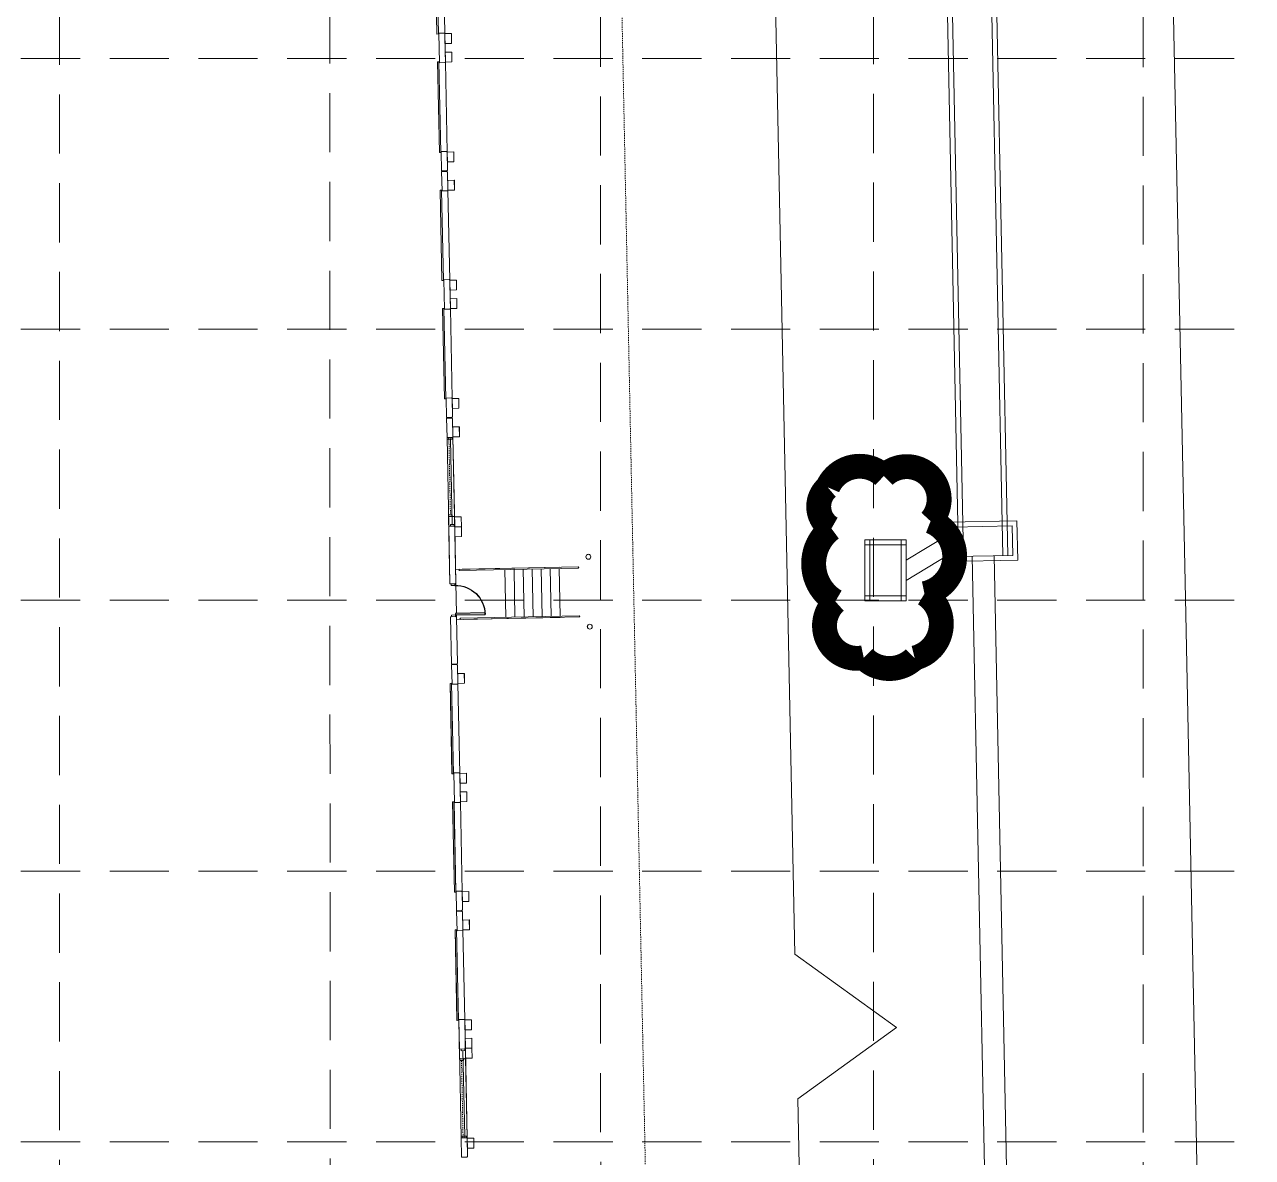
# Model space of a CAD drawing. Extents: x 2140663 to 2528301, y 336313 to 7007653.
# Drawn here: x 2527994.3 to 2528118.8, y 7006497.2 to 7006612.1 of the extents above; entities that cross this region are included whole.
import ezdxf

# ---------------------------------------------------------------- set-up
doc = ezdxf.new("R2010")
doc.units = 0
doc.header["$MEASUREMENT"] = 0
for name, pattern in [('HIDDEN', [0.375, 0.25, -0.125]), ('xdrc002ar$0$HIDDEN2', [0.1875, 0.125, -0.0625]), ('xdrc002pt$0$HIDDEN2', [0.1875, 0.125, -0.0625])]:
    doc.linetypes.add(name, pattern=pattern)
for name, color, linetype in [('1 PROPOSED CONTOURS', 43, 'Continuous'), ('GRID', 254, 'HIDDEN'), ('LEGEND', 7, 'Continuous'), ('xdrc002ar$0$BASE1$0$ADO', 8, 'Continuous'), ('xdrc002ar$0$BASE1$0$AFL', 1, 'Continuous'), ('xdrc002ar$0$BASE1$0$AFLHR', 7, 'Continuous'), ('xdrc002ar$0$BASE1$0$AFLST', 1, 'Continuous'), ('xdrc002ar$0$BASE1$0$awa', 7, 'Continuous'), ('xdrc002ar$0$WINDOWS', 8, 'Continuous'), ('xdrc002ar$0$XR3$0$BASE1$0$ADO', 3, 'Continuous'), ('xdrc002ar$0$XR3$0$BASE1$0$AFL', 1, 'Continuous'), ('xdrc002ar$0$XR3$0$BASE1$0$AFLHR', 2, 'Continuous'), ('xdrc002ar$0$XR3$0$BASE1$0$AFLST', 2, 'Continuous'), ('xdrc002ar$0$XR3$0$BASE1$0$awa', 4, 'Continuous'), ('xdrc002ar$0$XR3$0$WINDOWS', 2, 'Continuous'), ('xdrc002pt$0$V-ESMT-STRM-N', 2, 'xdrc002pt$0$HIDDEN2'), ('xdrc002STM$0$C-STRM-INLET-N', 5, 'Continuous'), ('xdrc002STM$0$C-STRM-PIPE-N', 5, 'Continuous')]:
    doc.layers.add(name, color=color, linetype=linetype)

# ---------------------------------------------------------------- blocks, each defined once
blk = doc.blocks.new('xdrc002ar$0$XR3$0$A$C228123AE')
at = {"layer": 'xdrc002ar$0$XR3$0$BASE1$0$ADO', "lineweight": 0}
for points in [[(22.61683327611536, 15.75429074559361), (22.61683327611536, 17.50429074559361), (132.6168332761154, 17.50429074559361), (132.6168332761154, 15.75429074559361)], [(166.6168332761154, 15.75429074559361), (166.6168332761154, 17.50429074559361), (276.6168332761154, 17.50429074559361), (276.6168332761154, 15.75429074559361)]]:
    blk.add_lwpolyline(points, close=True, dxfattribs=at)
at = {"layer": 'xdrc002ar$0$XR3$0$BASE1$0$AFL', "lineweight": 0}
for p, q in [((22.86683327844366, 8.004440076649189), (132.3668332770467, 8.004440076649189)), ((166.866833277978, 8.004440076649189), (276.366833276581, 8.004440076649189))]:
    blk.add_line(p, q, dxfattribs=at)
for points in [[(10.86683327844366, 8.004440078511834), (10.86683327844366, 0.004440078511834145), (22.86683327844366, 0.004440078511834145), (22.86683327844366, 8.004440078511834)], [(132.3668332770467, 8.004440078511834), (132.3668332770467, 0.004440078511834145), (144.3668332770467, 0.004440078511834145), (144.3668332770467, 8.004440078511834)], [(154.866833277978, 8.004440077580512), (154.866833277978, 0.00444007758051157), (166.866833277978, 0.00444007758051157), (166.866833277978, 8.004440077580512)], [(276.366833276581, 8.004440077580512), (276.366833276581, 0.00444007758051157), (288.366833276581, 0.00444007758051157), (288.366833276581, 8.004440077580512)]]:
    blk.add_lwpolyline(points, close=True, dxfattribs=at)
at = {"layer": 'xdrc002ar$0$XR3$0$BASE1$0$awa', "lineweight": 0}
for p, q in [((-0.008166723418980837, 15.25444007758051), (23.61683327611536, 15.25444007664919)), ((-0.008166723418980837, 15.25444007758051), (-0.008166723418980837, 8.754440076649189)), ((23.61683327658102, 8.754440076649189), (23.61683327611536, 15.25444007664919)), ((131.6168332770467, 8.754440078511834), (131.616833276581, 15.25444007851183)), ((131.6168332761154, 15.25444007758051), (167.6168332756497, 15.25444007571787)), ((167.616833276581, 8.754440076649189), (167.6168332756497, 15.25444007851183)), ((275.616833276581, 8.754440077580512), (275.6168332756497, 15.25444007758051)), ((275.6168332761154, 15.25444007664919), (299.241833276581, 15.25444007758051)), ((299.241833276581, 15.25444007758051), (299.241833276581, 8.754440077580512)), ((0.7418332765810192, 8.004440076649189), (-0.008166723418980837, 8.754440076649189)), ((0.7418332765810192, 8.004440076649189), (22.86683327658102, 8.004440076649189)), ((23.61683327658102, 8.754440076649189), (22.86683327658102, 8.004440076649189)), ((131.6168332770467, 8.754440078511834), (132.3668332770467, 8.004440078511834)), ((132.3668332770467, 8.004440078511834), (166.866833277978, 8.004440076649189)), ((166.866833276581, 8.004440076649189), (167.616833276581, 8.754440076649189)), ((276.366833276581, 8.004440077580512), (275.616833276581, 8.754440077580512)), ((276.366833276581, 8.004440077580512), (298.491833276581, 8.004440077580512)), ((299.241833276581, 8.754440077580512), (298.491833276581, 8.004440077580512))]:
    blk.add_line(p, q, dxfattribs=at)
blk = doc.blocks.new('xdrc002ar$0$XR3$0$BASE1$0$36D')
at = {"layer": 'xdrc002ar$0$XR3$0$BASE1$0$ADO'}
blk.add_lwpolyline([(-1.75, 1.000444171950221e-11), (0, 1.000444171950221e-11), (0, -35.99999999999), (-1.75, -35.99999999999)], close=True, dxfattribs=at)
blk.add_arc((0, 1.000444171950221e-11), 36, 180, 270, dxfattribs=at)
blk = doc.blocks.new('xdrc002ar$0$XR3$0$A$C65600574')
at = {"layer": 'xdrc002ar$0$XR3$0$BASE1$0$awa', "lineweight": 0}
blk.add_line((107.9999999990687, -6.499690967611969), (107.9999999897555, -1.999690865166485), dxfattribs=at)
at = {"layer": 'xdrc002ar$0$XR3$0$WINDOWS', "linetype": 'Continuous', "lineweight": 0}
for p, q in [((9.313225746154785e-09, -1.999690865166485), (2.000000009313226, -1.999690867960453)), ((4.656612873077393e-09, -6.499690865166485), (2.000000004656613, -6.499690867960453)), ((2.000000004656613, -6.49969086702913), (2.000000009313226, -1.999690867960453)), ((2.000000007916242, -4.248930997215211), (105.9999999920838, -4.248931059613824)), ((107.9999999897555, -1.999690865166485), (105.9999999897555, -1.999690867960453)), ((105.9999999944121, -6.49969086702913), (105.9999999897555, -1.999690867960453)), ((107.9999999944121, -6.499690865166485), (105.9999999944121, -6.499690867960453))]:
    blk.add_line(p, q, dxfattribs=at)
blk = doc.blocks.new('xdrc002ar$0$BASE1$0$36D')
at = {"layer": 'xdrc002ar$0$BASE1$0$ADO'}
blk.add_lwpolyline([(-1.75, 1.000444171950221e-11), (0, 1.000444171950221e-11), (0, -35.99999999999), (-1.75, -35.99999999999)], close=True, dxfattribs=at)
blk.add_arc((0, 1.000444171950221e-11), 36, 180, 270, dxfattribs=at)
blk = doc.blocks.new('A$C211968B4')
at = {"layer": 'LEGEND', "color": 170, "ltscale": 100, "const_width": 1.261430802800306}
blk.add_lwpolyline([(4.032914736308157, 6.67986492626369, 0.5205670505517462), (4.032914736308157, 6.67986492626369, 0.7651954600696135), (1.179535842966288, 5.243441569618881, 0.4178788784126488), (1.161860283929855, 2.658978256396949, 0.6649002420699669), (4.422610547859222, 2.161206842400134, 0.744833174426672), (8.10029117250815, 1.852431412786245, 0.9756416855879776), (10.39131185039878, 4.219029118306935, 0.5205670505517462), (9.820843972731382, 7.070041866973042, 0.5205670505517462), (7.729127584490925, 6.879974124021828, 0.5402640007904789), (4.032914736308157, 6.67986492626369)], format="xyb", close=True, dxfattribs=at)

msp = doc.modelspace()

# ---------------------------------------------------------------- linework, layer by layer
at = {"layer": '1 PROPOSED CONTOURS', "color": 43, "lineweight": 0}
for p, q in [((2528072.406330456, 7006517.849690406, 602), (2528082.731638294, 7006510.399941968, 602)), ((2528072.704465667, 7006503.165299205, 602), (2528082.731638294, 7006510.399941967, 602))]:
    msp.add_line(p, q, dxfattribs=at)
at = {"layer": '1 PROPOSED CONTOURS', "color": 43, "lineweight": 0, "extrusion": (0.9997939605338102, 0.0202986817335071, 0), "elevation": 2669774.599532377}
msp.add_lwpolyline([(6953850.769339001, 602.0000000000005), (6953875.407708137, 602.0000000000005)], dxfattribs=at)
at = {"layer": '1 PROPOSED CONTOURS', "color": 43, "lineweight": 0, "elevation": 602}
for points in [[(2528110.720654719, 7006617.819657862), (2528112.051130431, 7006552.282148509)], [(2528072.406330463, 7006517.849690401), (2528070.517009925, 7006610.906534632)], [(2528074.035912308, 7006437.58605022), (2528072.704465674, 7006503.16529921)]]:
    msp.add_lwpolyline(points, dxfattribs=at)
at = {"layer": '1 PROPOSED CONTOURS', "color": 43, "lineweight": 0, "extrusion": (1, 0, 0), "elevation": 2528070.517009925}
msp.add_lwpolyline([(7006610.906534632, 602), (7006610.906534632, 602)], dxfattribs=at)
at = {"layer": '1 PROPOSED CONTOURS', "color": 43, "lineweight": 0, "extrusion": (0.9997939987635137, 0.02029679867523893, 0), "elevation": 2669801.838000226}
msp.add_lwpolyline([(6953796.342384641, 602), (6953725.60848667, 602)], dxfattribs=at)
at = {"layer": 'GRID', "color": 253, "linetype": 'HIDDEN', "lineweight": 0, "ltscale": 24}
for p, q in [((2527997.886483418, 7006031.983717573), (2527997.756595209, 7007624.562990395)), ((2528025.314863435, 7006032.117452909), (2528025.21406728, 7007624.562990395)), ((2528052.75125109, 7006031.787906426), (2528052.67153935, 7007624.562990395)), ((2528080.45980197, 7006032.041801908), (2528080.250281271, 7007625.178615601)), ((2528107.768453324, 7006031.75605775), (2528107.707753342, 7007625.178615601)), ((2527228.947377252, 7006608.636523809), (2528272.331315909, 7006608.636523809)), ((2527228.947377252, 7006581.179051737), (2528272.331315909, 7006581.179051737)), ((2527228.947377252, 7006553.721579668), (2528272.331315909, 7006553.721579668)), ((2527228.947377252, 7006526.2641076), (2528272.331315909, 7006526.2641076)), ((2527228.947377252, 7006498.806635527), (2528272.331315909, 7006498.806635527))]:
    msp.add_line(p, q, dxfattribs=at)
at = {"layer": 'xdrc002ar$0$BASE1$0$ADO', "lineweight": 0}
for points in [[(2528036.276825589, 7006611.110275878), (2528036.131022355, 7006611.107315887), (2528035.944965837, 7006620.272090556), (2528036.090769071, 7006620.275050547)], [(2528036.520390485, 7006599.112752674), (2528036.374587251, 7006599.109792683), (2528036.188530733, 7006608.274567353), (2528036.334333967, 7006608.277527343)], [(2528036.784251589, 7006586.115480226), (2528036.638448355, 7006586.112520235), (2528036.452391837, 7006595.277294904), (2528036.598195071, 7006595.280254895)], [(2528037.027816485, 7006574.117957022), (2528036.882013252, 7006574.114997031), (2528036.695956734, 7006583.279771701), (2528036.841759967, 7006583.282731691)], [(2528037.799107176, 7006536.125712226), (2528037.653303943, 7006536.122752235), (2528037.467247425, 7006545.287526905), (2528037.613050658, 7006545.290486895)], [(2528038.042672073, 7006524.128189023), (2528037.896868839, 7006524.125229032), (2528037.710812321, 7006533.290003701), (2528037.856615555, 7006533.292963692)]]:
    msp.add_lwpolyline(points, close=True, dxfattribs=at)
at = {"layer": 'xdrc002ar$0$BASE1$0$ADO', "color": 7, "lineweight": 0}
for points in [[(2528037.554163495, 7006555.375474515), (2528037.949915126, 7006555.383508774), (2528037.953297972, 7006555.216876509), (2528037.557546341, 7006555.208842249)], [(2528037.618437569, 7006552.209461469), (2528038.014189199, 7006552.217495728), (2528038.017572045, 7006552.050863464), (2528037.621820415, 7006552.042829205)], [(2528038.306533169, 7006511.130916472), (2528038.160729937, 7006511.127956481), (2528037.974673408, 7006520.292731083), (2528038.12047664, 7006520.295691074)]]:
    msp.add_lwpolyline(points, close=True, dxfattribs=at)
at = {"layer": 'xdrc002ar$0$BASE1$0$AFL', "color": 7, "lineweight": 0}
for p, q in [((2528036.922090325, 7006611.144213186), (2528036.736879518, 7006620.267329788)), ((2528037.165655221, 7006599.146689982), (2528036.980444415, 7006608.269806584)), ((2528037.429516325, 7006586.149417534), (2528037.244305518, 7006595.272534136)), ((2528037.673081221, 7006574.15189433), (2528037.487870415, 7006583.275010932)), ((2528038.397965275, 7006571.290974946), (2528037.731436213, 7006571.277443562)), ((2528037.731436213, 7006571.277443562), (2528037.751733289, 7006570.277649969)), ((2528038.418262351, 7006570.291181353), (2528038.397965275, 7006571.290974946)), ((2528037.751733289, 7006570.277649969), (2528038.418262351, 7006570.291181353)), ((2528038.583176092, 7006562.16785841), (2528037.916647031, 7006562.154327026)), ((2528037.916647031, 7006562.154327026), (2528037.936944106, 7006561.154533432)), ((2528038.603473168, 7006561.168064816), (2528038.583176092, 7006562.16785841)), ((2528037.936944106, 7006561.154533432), (2528038.603473168, 7006561.168064816)), ((2528038.444371912, 7006536.159649534), (2528038.259161106, 7006545.282766136)), ((2528038.687936808, 7006524.162126331), (2528038.502726002, 7006533.285242933)), ((2528039.412819068, 7006521.301295293), (2528038.746290007, 7006521.287763909)), ((2528038.746290007, 7006521.287763909), (2528038.766587083, 7006520.287970316)), ((2528039.433116145, 7006520.3015017), (2528039.412819068, 7006521.301295293)), ((2528038.766587083, 7006520.287970316), (2528039.433116145, 7006520.3015017)), ((2528038.9517979, 7006511.16485378), (2528038.766587083, 7006520.287970316)), ((2528039.618326962, 7006511.178385164), (2528038.9517979, 7006511.16485378)), ((2528038.9517979, 7006511.16485378), (2528038.972094976, 7006510.165060187)), ((2528039.638624038, 7006510.178591571), (2528039.618326962, 7006511.178385164)), ((2528038.972094976, 7006510.165060187), (2528039.638624038, 7006510.178591571)), ((2528039.676681055, 7006508.303978583), (2528039.010151993, 7006508.290447199)), ((2528039.010151993, 7006508.290447199), (2528039.030449069, 7006507.290653606)), ((2528039.696978131, 7006507.30418499), (2528039.676681055, 7006508.303978583)), ((2528039.030449069, 7006507.290653606), (2528039.696978131, 7006507.30418499)), ((2528039.861891872, 7006499.180862047), (2528039.195362811, 7006499.167330663)), ((2528039.195362811, 7006499.167330663), (2528039.215659887, 7006498.167537071)), ((2528039.882188948, 7006498.181068454), (2528039.861891872, 7006499.180862047)), ((2528039.215659887, 7006498.167537071), (2528039.882188948, 7006498.181068454))]:
    msp.add_line(p, q, dxfattribs=at)
for points in [[(2528036.942387399, 7006610.144419585), (2528037.608916466, 7006610.157950968), (2528037.588619391, 7006611.157744569), (2528036.922090325, 7006611.144213186)], [(2528036.980444414, 7006608.269806584), (2528037.646973481, 7006608.283337967), (2528037.626676406, 7006609.283131568), (2528036.960147339, 7006609.269600185)], [(2528037.185952296, 7006598.146896382), (2528037.852481362, 7006598.160427765), (2528037.832184288, 7006599.160221365), (2528037.165655221, 7006599.146689982)], [(2528037.244305518, 7006595.272534136), (2528037.910834585, 7006595.286065519), (2528037.890537511, 7006596.285859119), (2528037.224008444, 7006596.272327736)], [(2528037.449813399, 7006585.149623933), (2528038.116342466, 7006585.163155316), (2528038.096045392, 7006586.162948917), (2528037.429516325, 7006586.149417534)], [(2528037.487870414, 7006583.275010932), (2528038.154399481, 7006583.288542315), (2528038.134102406, 7006584.288335916), (2528037.46757334, 7006584.274804533)], [(2528037.693378296, 7006573.15210073), (2528038.359907363, 7006573.165632113), (2528038.339610288, 7006574.165425713), (2528037.673081221, 7006574.15189433)], [(2528038.259161106, 7006545.282766136), (2528038.925690173, 7006545.296297519), (2528038.905393098, 7006546.29609112), (2528038.238864031, 7006546.282559737)], [(2528038.464668987, 7006535.159855934), (2528039.131198054, 7006535.173387317), (2528039.110900979, 7006536.173180917), (2528038.444371912, 7006536.159649534)], [(2528038.502726002, 7006533.285242933), (2528039.169255069, 7006533.298774316), (2528039.148957994, 7006534.298567916), (2528038.482428927, 7006534.285036533)], [(2528038.708233883, 7006523.16233273), (2528039.37476295, 7006523.175864113), (2528039.354465875, 7006524.175657714), (2528038.687936808, 7006524.162126331)]]:
    msp.add_lwpolyline(points, close=True, dxfattribs=at)
at = {"layer": 'xdrc002ar$0$BASE1$0$AFLHR', "color": 7, "lineweight": 0}
for p, q in [((2528048.522293116, 7006557.056774672), (2528038.024460389, 7006556.843655376)), ((2528050.441101304, 7006556.970703202), (2528038.419576115, 7006556.726651019)), ((2528050.43856417, 7006557.095677401), (2528038.669904065, 7006556.8567587)), ((2528048.625469918, 7006551.974490575), (2528038.127637192, 7006551.761371277)), ((2528050.539203838, 7006552.138367502), (2528038.517675695, 7006551.89431526)), ((2528050.541740972, 7006552.013393303), (2528038.773080867, 7006551.774474601))]:
    msp.add_line(p, q, dxfattribs=at)
for centre, start, end in [((2528038.418307547, 7006556.789138119), 91.16301711377088, 271.1630171137709), ((2528050.439832737, 7006557.033190302), 271.1630171137709, 91.16301711377088), ((2528038.518947215, 7006551.831828221), 91.16301711377088, 271.1630171137709), ((2528050.540472405, 7006552.075880404), 271.1630171137709, 91.16301711377088)]:
    msp.add_arc(centre, 0.06249997500000001, start, end, dxfattribs=at)
at = {"layer": 'xdrc002ar$0$BASE1$0$AFLST', "color": 7, "lineweight": 0}
for p, q in [((2528043.025965489, 7006556.820166556), (2528043.124068023, 7006551.987830856)), ((2528043.94244295, 7006556.838772209), (2528044.040545483, 7006552.006436509)), ((2528044.858920409, 7006556.857377862), (2528044.957022943, 7006552.025042161)), ((2528045.77539787, 7006556.875983515), (2528045.873500403, 7006552.043647815)), ((2528046.69187533, 7006556.894589168), (2528046.789977863, 7006552.062253468)), ((2528047.60835279, 7006556.91319482), (2528047.706455324, 7006552.08085912)), ((2528048.524830251, 7006556.931800473), (2528048.622932784, 7006552.099464773)), ((2528038.115374375, 7006552.365413241), (2528038.052791724, 7006555.448110152)), ((2528038.122985778, 7006551.990490642), (2528038.118334365, 7006552.219610007))]:
    msp.add_line(p, q, dxfattribs=at)
for centre in [(2528051.483241883, 7006558.117091332), (2528051.627012838, 7006551.035220047)]:
    msp.add_circle(centre, 0.2499999000000001, dxfattribs=at)
at = {"layer": 'xdrc002ar$0$BASE1$0$awa', "lineweight": 0}
for p, q in [((2528036.858334657, 7006611.205431718), (2528036.31677979, 7006611.194437469)), ((2528036.377671015, 7006608.195056668), (2528036.316779791, 7006611.194437469)), ((2528036.922090325, 7006611.144213186), (2528036.858334657, 7006611.205431718)), ((2528036.980444414, 7006608.269806584), (2528036.922090325, 7006611.144213186)), ((2528036.919225881, 7006608.206050918), (2528036.980444414, 7006608.269806584)), ((2528036.919225881, 7006608.206050918), (2528036.377671015, 7006608.195056668)), ((2528037.101899554, 7006599.207908515), (2528036.560344687, 7006599.196914266)), ((2528036.600304553, 7006597.228570616), (2528036.560344687, 7006599.196914266)), ((2528037.101899554, 7006599.207908515), (2528037.165655221, 7006599.146689982)), ((2528037.203077952, 7006597.303320532), (2528037.165655221, 7006599.146689982)), ((2528036.600304553, 7006597.228570616), (2528037.14185942, 7006597.239564864)), ((2528036.601572253, 7006597.166127871), (2528037.14312712, 7006597.17712212)), ((2528036.641532118, 7006595.19778422), (2528036.601572253, 7006597.166127871)), ((2528037.203077952, 7006597.303320532), (2528037.14185942, 7006597.239564864)), ((2528037.14312712, 7006597.17712212), (2528037.206882787, 7006597.115903586)), ((2528037.244305518, 7006595.272534136), (2528037.206882787, 7006597.115903586)), ((2528037.183086985, 7006595.208778469), (2528036.641532118, 7006595.19778422)), ((2528037.244305518, 7006595.272534136), (2528037.183086985, 7006595.208778469)), ((2528037.365760657, 7006586.210636066), (2528036.824205791, 7006586.199641817)), ((2528036.885097015, 7006583.200261016), (2528036.824205791, 7006586.199641817)), ((2528037.429516325, 7006586.149417534), (2528037.365760657, 7006586.210636066)), ((2528037.487870414, 7006583.275010932), (2528037.429516325, 7006586.149417534)), ((2528037.426651882, 7006583.211255265), (2528036.885097015, 7006583.200261016)), ((2528037.426651882, 7006583.211255265), (2528037.487870414, 7006583.275010932)), ((2528037.609325554, 7006574.213112863), (2528037.067770687, 7006574.202118614)), ((2528037.107730553, 7006572.233774964), (2528037.067770687, 7006574.202118614)), ((2528037.609325554, 7006574.213112863), (2528037.673081221, 7006574.15189433)), ((2528037.710503953, 7006572.30852488), (2528037.673081221, 7006574.15189433)), ((2528037.107730553, 7006572.233774964), (2528037.64928542, 7006572.244769212)), ((2528037.710503953, 7006572.30852488), (2528037.64928542, 7006572.244769212)), ((2528037.61642784, 7006547.176359871), (2528038.157982707, 7006547.18735412)), ((2528037.656387706, 7006545.20801622), (2528037.61642784, 7006547.176359871)), ((2528038.157982707, 7006547.18735412), (2528038.221738374, 7006547.126135587)), ((2528038.259161106, 7006545.282766136), (2528038.221738374, 7006547.126135587)), ((2528038.197942573, 7006545.21901047), (2528037.656387706, 7006545.20801622)), ((2528038.259161106, 7006545.282766136), (2528038.197942573, 7006545.21901047)), ((2528038.380616245, 7006536.220868067), (2528037.839061378, 7006536.209873818)), ((2528037.899952602, 7006533.210493017), (2528037.839061379, 7006536.209873818)), ((2528038.444371912, 7006536.159649534), (2528038.380616245, 7006536.220868067)), ((2528038.502726002, 7006533.285242933), (2528038.444371912, 7006536.159649534)), ((2528038.441507469, 7006533.221487266), (2528037.899952602, 7006533.210493017)), ((2528038.441507469, 7006533.221487266), (2528038.502726002, 7006533.285242933)), ((2528038.624181141, 7006524.223344863), (2528038.082626274, 7006524.212350614)), ((2528038.12258614, 7006522.244006964), (2528038.082626274, 7006524.212350614)), ((2528038.624181141, 7006524.223344863), (2528038.687936808, 7006524.162126331)), ((2528038.72535954, 7006522.31875688), (2528038.687936808, 7006524.162126331)), ((2528038.72535954, 7006522.31875688), (2528038.664141007, 7006522.255001212)), ((2528038.12258614, 7006522.244006964), (2528038.664141007, 7006522.255001212))]:
    msp.add_line(p, q, dxfattribs=at)
at = {"layer": 'xdrc002ar$0$BASE1$0$awa', "color": 7, "lineweight": 0}
for p, q in [((2528037.109000026, 7006572.171243689), (2528037.650554888, 7006572.182237938)), ((2528037.148959894, 7006570.202900052), (2528037.109000026, 7006572.171243689)), ((2528037.650554888, 7006572.182237938), (2528037.714310555, 7006572.121019406)), ((2528037.751733289, 7006570.277649969), (2528037.714310555, 7006572.121019406)), ((2528037.690514757, 7006570.213894301), (2528037.148959894, 7006570.202900052)), ((2528037.690489009, 7006570.213893779), (2528037.315566403, 7006570.206282375)), ((2528037.751733289, 7006570.277649969), (2528037.690514757, 7006570.213894301)), ((2528037.852891364, 7006562.215545557), (2528037.311336501, 7006562.204551307)), ((2528037.450018329, 7006555.373360237), (2528037.311336501, 7006562.204551307)), ((2528037.916647031, 7006562.154327026), (2528037.852891364, 7006562.215545557)), ((2528038.052791724, 7006555.448110152), (2528037.916647031, 7006562.154327026)), ((2528037.991573192, 7006555.384354485), (2528037.450018329, 7006555.373360237)), ((2528038.052791724, 7006555.448110152), (2528037.991573192, 7006555.384354485)), ((2528038.059230112, 7006552.051709176), (2528037.517675249, 7006552.040714926)), ((2528037.615158355, 7006547.238890963), (2528037.517675249, 7006552.040714926)), ((2528038.122985778, 7006551.990490642), (2528038.059230112, 7006552.051709176)), ((2528038.217931751, 7006547.313640878), (2528038.122985778, 7006551.990490642)), ((2528037.615158355, 7006547.238890963), (2528038.156713218, 7006547.249885212)), ((2528038.217931751, 7006547.313640879), (2528038.156713218, 7006547.249885212)), ((2528038.123853819, 7006522.181564036), (2528038.665408683, 7006522.192558286)), ((2528038.163813688, 7006520.213220401), (2528038.123853819, 7006522.181564036)), ((2528038.665408683, 7006522.192558286), (2528038.729164349, 7006522.131339752)), ((2528038.766587083, 7006520.287970316), (2528038.729164349, 7006522.131339752)), ((2528038.70536855, 7006520.22421465), (2528038.163813688, 7006520.213220401)), ((2528038.766587083, 7006520.287970316), (2528038.70536855, 7006520.22421465)), ((2528038.888042233, 7006511.226072311), (2528038.346487371, 7006511.215078062)), ((2528038.427675674, 7006507.21590369), (2528038.346487371, 7006511.215078062)), ((2528038.9517979, 7006511.16485378), (2528038.888042233, 7006511.226072311)), ((2528039.030449069, 7006507.290653606), (2528038.9517979, 7006511.16485378)), ((2528038.969230537, 7006507.22689794), (2528038.427675674, 7006507.21590369)), ((2528038.969204789, 7006507.226897417), (2528038.594282184, 7006507.219286012)), ((2528038.969230537, 7006507.22689794), (2528039.030449069, 7006507.290653606)), ((2528039.131607144, 7006499.228549195), (2528038.590052281, 7006499.217554945)), ((2528038.630012149, 7006497.249211309), (2528038.590052281, 7006499.217554945)), ((2528039.131607144, 7006499.228549195), (2528039.195362811, 7006499.167330663)), ((2528039.232785544, 7006497.323961226), (2528039.195362811, 7006499.167330663)), ((2528038.630012149, 7006497.249211309), (2528039.171567012, 7006497.260205559)), ((2528039.232785544, 7006497.323961226), (2528039.171567012, 7006497.260205559))]:
    msp.add_line(p, q, dxfattribs=at)
at = {"layer": 'xdrc002ar$0$WINDOWS', "color": 7, "linetype": 'Continuous', "lineweight": 0}
for p, q in [((2528037.148921665, 7006570.20289968), (2528037.152304511, 7006570.036267415)), ((2528037.527227108, 7006570.043878819), (2528037.152304511, 7006570.036267415)), ((2528037.523844262, 7006570.210511084), (2528037.527227108, 7006570.043878819)), ((2528037.916647031, 7006562.154327026), (2528037.751733289, 7006570.277649969)), ((2528037.682838023, 7006562.378794606), (2528037.307915425, 7006562.371183203)), ((2528037.311298272, 7006562.204550938), (2528037.307915425, 7006562.371183203)), ((2528037.686220869, 7006562.212162341), (2528037.682838023, 7006562.378794606)), ((2528038.427637444, 7006507.215903318), (2528038.431020291, 7006507.049271053)), ((2528038.805942888, 7006507.056882456), (2528038.431020291, 7006507.049271053)), ((2528038.802560041, 7006507.223514722), (2528038.805942888, 7006507.056882456)), ((2528039.195362811, 7006499.167330663), (2528039.030449069, 7006507.290653606)), ((2528038.961553803, 7006499.391798244), (2528038.586631206, 7006499.384186842)), ((2528038.590014051, 7006499.217554575), (2528038.586631206, 7006499.384186842)), ((2528038.964936648, 7006499.225165978), (2528038.961553803, 7006499.391798244))]:
    msp.add_line(p, q, dxfattribs=at)
at = {"layer": 'xdrc002ar$0$WINDOWS', "color": 7, "linetype": 'xdrc002ar$0$HIDDEN2', "lineweight": 0}
for p, q in [((2528037.3397025, 7006570.040071831), (2528037.49531342, 7006562.374987619)), ((2528038.61841828, 7006507.053075469), (2528038.7740292, 7006499.387991257))]:
    msp.add_line(p, q, dxfattribs=at)
at = {"layer": 'xdrc002ar$0$XR3$0$BASE1$0$ADO', "color": 7, "lineweight": 0}
for points in [[(2528037.552006288, 7006555.3752877), (2528037.947757921, 7006555.383321846), (2528037.95114072, 7006555.216689579), (2528037.555389087, 7006555.208655433)], [(2528037.616279464, 7006552.209274636), (2528038.012031097, 7006552.217308783), (2528038.015413896, 7006552.050676516), (2528037.619662263, 7006552.04264237)], [(2528038.304363419, 7006511.130729442), (2528038.158560185, 7006511.127769493), (2528037.972506255, 7006520.292544148), (2528038.118309488, 7006520.295504097)]]:
    msp.add_lwpolyline(points, close=True, dxfattribs=at)
at = {"layer": 'xdrc002ar$0$XR3$0$BASE1$0$AFL', "color": 7, "lineweight": 0}
msp.add_line((2528038.949628159, 7006511.164666568), (2528038.764419929, 7006520.287783157), dxfattribs=at)
for points in [[(2528037.749580307, 7006570.277463097), (2528038.416109373, 7006570.290994292), (2528038.395812581, 7006571.290787891), (2528037.729283515, 7006571.277256696)], [(2528037.955085331, 7006560.154552909), (2528038.621614397, 7006560.168084105), (2528038.601317604, 7006561.167877703), (2528037.934788538, 7006561.154346508)], [(2528038.764419929, 7006520.287783157), (2528039.430948995, 7006520.301314352), (2528039.410652202, 7006521.301107951), (2528038.744123136, 7006521.287576756)], [(2528038.969924952, 7006510.164872969), (2528039.636454018, 7006510.178404164), (2528039.616157225, 7006511.178197763), (2528038.949628159, 7006511.164666568)], [(2528039.007981438, 7006508.290259971), (2528039.674510504, 7006508.303791165), (2528039.654213711, 7006509.303584765), (2528038.987684645, 7006509.290053569)], [(2528039.213486461, 7006498.167349784), (2528039.880015527, 7006498.180880979), (2528039.859718734, 7006499.180674576), (2528039.193189669, 7006499.167143382)]]:
    msp.add_lwpolyline(points, close=True, dxfattribs=at)
at = {"layer": 'xdrc002ar$0$XR3$0$BASE1$0$AFLHR', "color": 7, "lineweight": 0}
for p, q in [((2528048.520136387, 7006557.056584748), (2528038.022303599, 7006556.843468427)), ((2528050.43894455, 7006556.970512734), (2528038.417419292, 7006556.726463959)), ((2528050.436407451, 7006557.095486933), (2528038.667747279, 7006556.856571567)), ((2528048.623311748, 7006551.97430062), (2528038.125478961, 7006551.761184299)), ((2528050.537045714, 7006552.138177005), (2528038.515517502, 7006551.894128171)), ((2528050.539582812, 7006552.013202805), (2528038.77092264, 7006551.77428744))]:
    msp.add_line(p, q, dxfattribs=at)
for centre, start, end in [((2528038.416150742, 7006556.788951058), 91.1630006841799, 271.1630006841799), ((2528050.437676, 7006557.032999832), 271.1630006841799, 91.1630006841799), ((2528038.516789005, 7006551.831641131), 91.1630006841799, 271.1630006841799), ((2528050.538314263, 7006552.075689906), 271.1630006841799, 91.1630006841799)]:
    msp.add_arc(centre, 0.062499975, start, end, dxfattribs=at)
at = {"layer": 'xdrc002ar$0$XR3$0$BASE1$0$AFLST', "color": 7, "lineweight": 0}
for p, q in [((2528043.023808692, 7006556.819978189), (2528043.121909856, 7006551.987642461)), ((2528043.940286158, 7006556.838583582), (2528044.038387321, 7006552.006247855)), ((2528044.856763623, 7006556.857188975), (2528044.954864786, 7006552.024853247)), ((2528045.773241089, 7006556.875794369), (2528045.871342252, 7006552.043458642)), ((2528046.689718554, 7006556.894399761), (2528046.787819718, 7006552.062064034)), ((2528047.606196019, 7006556.913005155), (2528047.704297183, 7006552.080669427)), ((2528048.522673485, 7006556.931610547), (2528048.620774648, 7006552.09927482)), ((2528038.113216315, 7006552.365226265), (2528038.050634539, 7006555.447923196)), ((2528038.120827612, 7006551.990303666), (2528038.116176264, 7006552.219423031))]:
    msp.add_line(p, q, dxfattribs=at)
for centre in [(2528051.481085454, 7006558.116900566), (2528051.6248544, 7006551.035029242)]:
    msp.add_circle(centre, 0.2499999, dxfattribs=at)
at = {"layer": 'xdrc002ar$0$XR3$0$BASE1$0$awa', "color": 7, "lineweight": 0}
for p, q in [((2528037.106847581, 7006572.171057), (2528037.648402447, 7006572.182051095)), ((2528037.146806891, 7006570.202713352), (2528037.106847581, 7006572.171057)), ((2528037.648402447, 7006572.182051095), (2528037.712158096, 7006572.120832546)), ((2528037.749580307, 7006570.277463097), (2528037.712158096, 7006572.120832546)), ((2528037.688361757, 7006570.213707448), (2528037.146806891, 7006570.202713352)), ((2528037.749580307, 7006570.277463097), (2528037.688361757, 7006570.213707448)), ((2528037.871032889, 7006561.215565058), (2528037.329478023, 7006561.204570962)), ((2528037.447861122, 7006555.37317345), (2528037.329478023, 7006561.204570962)), ((2528037.934788538, 7006561.154346508), (2528037.871032889, 7006561.215565058)), ((2528038.050634538, 7006555.447923195), (2528037.934788538, 7006561.154346508)), ((2528037.989415988, 7006555.384167546), (2528037.447861122, 7006555.37317345)), ((2528038.050634538, 7006555.447923196), (2528037.989415988, 7006555.384167546)), ((2528038.057071963, 7006552.051522217), (2528037.515517097, 7006552.04052812)), ((2528037.612998842, 7006547.238704129), (2528037.515517097, 7006552.04052812)), ((2528038.120827612, 7006551.990303666), (2528038.057071963, 7006552.051522217)), ((2528038.215772259, 7006547.313453875), (2528038.120827612, 7006551.990303666)), ((2528037.612998842, 7006547.238704129), (2528038.154553708, 7006547.249698225)), ((2528038.215772259, 7006547.313453875), (2528038.154553708, 7006547.249698225)), ((2528038.121687202, 7006522.181377059), (2528038.663242068, 7006522.192371155)), ((2528038.161646512, 7006520.213033412), (2528038.121687202, 7006522.181377059)), ((2528038.663242068, 7006522.192371155), (2528038.726997718, 7006522.131152604)), ((2528038.764419929, 7006520.287783157), (2528038.726997718, 7006522.131152604)), ((2528038.703201378, 7006520.224027507), (2528038.161646512, 7006520.213033412)), ((2528038.764419929, 7006520.287783157), (2528038.703201378, 7006520.224027507)), ((2528038.88587251, 7006511.225885117), (2528038.344317644, 7006511.214891022)), ((2528038.405208021, 7006508.215510225), (2528038.344317644, 7006511.214891022)), ((2528038.949628159, 7006511.164666568), (2528038.88587251, 7006511.225885117)), ((2528039.007981438, 7006508.290259971), (2528038.949628159, 7006511.164666568)), ((2528038.946762887, 7006508.226504321), (2528038.405208021, 7006508.215510225)), ((2528038.946762887, 7006508.226504321), (2528039.007981438, 7006508.290259971)), ((2528039.129434019, 7006499.228361933), (2528038.587879153, 7006499.217367836)), ((2528038.627838464, 7006497.249024189), (2528038.587879153, 7006499.217367836)), ((2528039.129434019, 7006499.228361933), (2528039.193189669, 7006499.167143381)), ((2528039.23061188, 7006497.323773935), (2528039.193189669, 7006499.167143381)), ((2528038.627838464, 7006497.249024189), (2528039.169393329, 7006497.260018284)), ((2528039.23061188, 7006497.323773935), (2528039.169393329, 7006497.260018284))]:
    msp.add_line(p, q, dxfattribs=at)
at = {"layer": 'xdrc002ar$0$XR3$0$WINDOWS', "color": 7, "linetype": 'Continuous', "lineweight": 0}
for p, q in [((2528037.329478023, 7006561.204570962), (2528037.14680689, 7006570.202713352)), ((2528037.934788538, 7006561.154346508), (2528037.749580307, 7006570.277463097)), ((2528038.587879153, 7006499.217367836), (2528038.405208021, 7006508.215510225)), ((2528039.193189669, 7006499.167143382), (2528039.007981438, 7006508.290259971))]:
    msp.add_line(p, q, dxfattribs=at)
at = {"layer": 'xdrc002pt$0$V-ESMT-STRM-N', "color": 7, "lineweight": 0}
msp.add_line((2528061.615909888, 7006281.728490265), (2528044.540302898, 7007122.77269759), dxfattribs=at)
at = {"layer": 'xdrc002STM$0$C-STRM-INLET-N', "color": 5, "lineweight": 0}
for p, q in [((2528083.693021984, 7006559.832048876, 601), (2528079.505521984, 7006559.832048876, 601)), ((2528079.505521984, 7006553.644548876, 601), (2528079.505521984, 7006559.832048876, 601)), ((2528079.505521984, 7006559.832048876, 601), (2528080.005521983, 7006559.832048876, 601)), ((2528080.005521984, 7006553.644548876, 601), (2528080.005521984, 7006559.832048876, 601)), ((2528083.193021983, 7006559.832048876, 601), (2528083.693021984, 7006559.832048876, 601)), ((2528083.193021984, 7006559.832048876, 601), (2528083.193021984, 7006553.644548876, 601)), ((2528083.693021984, 7006559.832048876, 601), (2528083.693021984, 7006553.644548876, 601)), ((2528079.505521984, 7006559.332048876, 601), (2528083.693021984, 7006559.332048876, 601)), ((2528083.693021984, 7006554.144548876, 601), (2528079.505521984, 7006554.144548876, 601)), ((2528083.693021984, 7006553.644548876, 601), (2528079.505521984, 7006553.644548876, 601))]:
    msp.add_line(p, q, dxfattribs=at)
at = {"layer": 'xdrc002STM$0$C-STRM-PIPE-N', "color": 5, "lineweight": 0}
for p, q in [((2528093.5100561, 7006558.235373226), (2528090.265886424, 7006718.024135548)), ((2528094.00995308, 7006558.245522568), (2528090.764899594, 7006718.077816219)), ((2528089.010983275, 7006558.144029154), (2528085.786611515, 7006716.957663223)), ((2528089.510880258, 7006558.154178496), (2528086.280648755, 7006717.25642821)), ((2528083.693021984, 7006557.760856345, 560.4643216690744), (2528087.966091986, 7006560.344960544, 177.9223802617342)), ((2528083.693021984, 7006555.715741407, 641.5356783309256), (2528088.007110061, 7006558.324650953, 255.3216383701074)), ((2528092.664459996, 7006445.933591881), (2528090.385699973, 7006558.171939842)), ((2528097.311574651, 7006327.888627579), (2528092.635236384, 7006558.217611879))]:
    msp.add_line(p, q, dxfattribs=at)
at = {"layer": 'xdrc002STM$0$C-STRM-PIPE-N', "color": 5, "lineweight": 0, "elevation": -92.97502362699532}
msp.add_lwpolyline([(2528094.938701656, 7006561.765100112), (2528087.940143933, 7006561.623009333), (2528088.021338664, 7006557.623833491), (2528095.019896388, 7006557.76592427)], close=True, dxfattribs=at)
for points in [[(2528094.448954017, 7006561.25505379), (2528088.450190254, 7006561.133261694), (2528088.511086302, 7006558.133879812), (2528094.509850066, 7006558.255671909)], [(2528094.448954017, 7006561.25505379), (2528094.509850066, 7006558.255671909)]]:
    msp.add_lwpolyline(points, dxfattribs=at)

# ---------------------------------------------------------------- block references
at = {"linetype": 'Continuous', "lineweight": 0, "xscale": 2, "yscale": 2, "zscale": 2, "rotation": 90}
msp.add_blockref('A$C211968B4', (2528089.885448796, 7006545.526676028), dxfattribs=at)
at = {"layer": 'xdrc002ar$0$BASE1$0$ADO', "color": 7, "lineweight": 0, "extrusion": (0, 0, -1), "xscale": 0.08333330060098763, "yscale": 0.08333330060098731, "zscale": -0.08333330000000001, "rotation": 268.8369829626724}
msp.add_blockref('xdrc002ar$0$BASE1$0$36D', (-2528038.014189199, 7006552.217495728), dxfattribs=at)
at = {"layer": 'xdrc002ar$0$XR3$0$BASE1$0$ADO', "color": 7, "lineweight": 0, "extrusion": (0, 0, -1), "xscale": 0.0833333000000012, "yscale": 0.08333329999999961, "zscale": -0.08333330000000001, "rotation": 268.83699931582}
msp.add_blockref('xdrc002ar$0$XR3$0$BASE1$0$36D', (-2528038.012031097, 7006552.217308783), dxfattribs=at)
at = {"layer": 'xdrc002ar$0$XR3$0$BASE1$0$awa', "color": 7, "linetype": 'Continuous', "lineweight": 0, "xscale": 0.08333330000000119, "yscale": 0.08333329999999961, "zscale": 0.08333330000000001, "rotation": 91.1630006841798}
for name, p in [('xdrc002ar$0$XR3$0$A$C228123AE', (2528037.869086369, 7006597.25486584)), ('xdrc002ar$0$XR3$0$A$C228123AE', (2528038.376505283, 7006572.260070043)), ('xdrc002ar$0$XR3$0$A$C65600574', (2528037.329478023, 7006561.204570962)), ('xdrc002ar$0$XR3$0$A$C228123AE', (2528039.391346698, 7006522.270301756)), ('xdrc002ar$0$XR3$0$A$C65600574', (2528038.587879153, 7006499.217367836))]:
    msp.add_blockref(name, p, dxfattribs=at)

doc.saveas('drawing.dxf')
